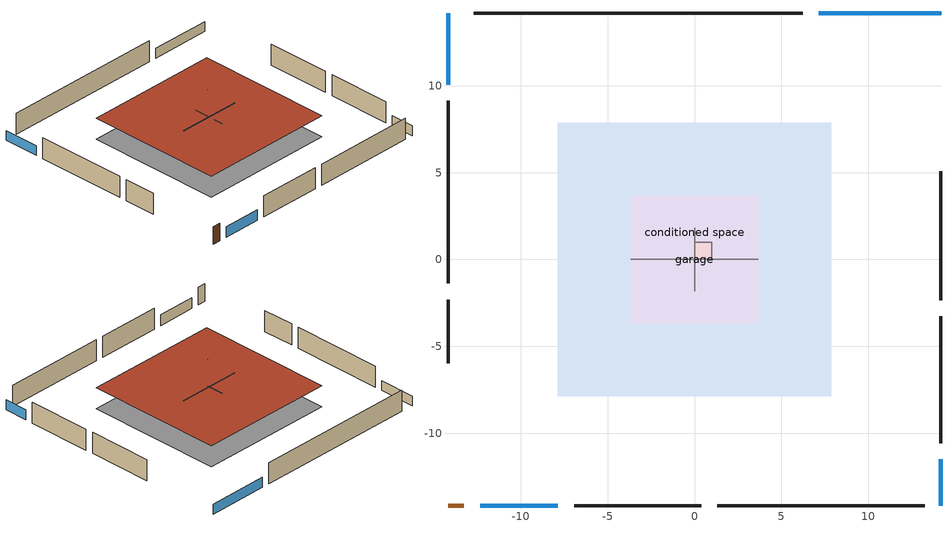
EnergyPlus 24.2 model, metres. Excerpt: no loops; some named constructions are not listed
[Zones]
conditioned space
 floor foundation (Slab2 construction): -7.89,-7.89 -7.89,7.89 7.89,7.89 7.89,-7.89 z0
 wall outside (AdiabaticWallConstruction 1): -14.19,-14.19 -13.28,-14.19 z0:2.03
 wall outside (AdiabaticWallConstruction): 14.19,14.19 7.16,14.19 z0:1.16; 14.19,-14.19 14.19,-11.51 z0:1.19; -12.35,-14.19 -7.86,-14.19 z0:1.22; -14.19,14.19 -14.19,10.07 z0:1.1
 wall outside (Wall3 construction): 6.23,14.19 -12.7,14.19 z0:2.44
 wall outside (Wall4 construction): 14.19,-2.34 14.19,5.07 z0:2.44
 wall outside (Wall7 construction): 1.31,-14.19 13.26,-14.19 z0:2.44
 wall outside (Wall8 construction): -14.19,9.14 -14.19,-1.38 z0:2.44
 wall to garage (Wall5 construction): -3.66,0 3.66,0 z0:2.44
 wall to garage (Wall6 construction): 0,-1.83 0,1.83 z0:2.44
 window (WindowConstruction): 14.19,14.19 7.16,14.19 z0:1.16
 window (WindowConstruction 1): 14.19,-14.19 14.19,-11.51 z0:1.19
 window (WindowConstruction 2): -12.35,-14.19 -7.86,-14.19 z0:1.22
 window (WindowConstruction 3): -14.19,14.19 -14.19,10.07 z0:1.1
 door (Door): -14.19,-14.19 -13.28,-14.19 z0:2.03
 roof outside (Roof2 construction): -7.89,7.89 -7.89,-7.89 7.89,-7.89 7.89,7.89 z2.44
furnace airloop ret air zone
 floor adiabatic (AdiabaticConst): 0,0 0,1 1,1 1,0 z0
 wall adiabatic (AdiabaticConst): 0,1 0,0 1,0 1,1 0,1 z0:1
 ceiling adiabatic (AdiabaticConst): 1,0 1,1 0,1 0,0 z1
garage
 floor foundation (Slab1 construction): -3.66,-3.66 -3.66,3.66 3.66,3.66 3.66,-3.66 z0
 wall outside (Wall1 construction): 14.19,-10.58 14.19,-3.27 z0:2.44
 wall outside (Wall2 construction): -6.93,-14.19 0.38,-14.19 z0:2.44
 wall outside (Wall9 construction): -14.19,-2.31 -14.19,-5.96 z0:2.44
 roof outside (Roof1 construction): -3.66,3.66 -3.66,-3.66 3.66,-3.66 3.66,3.66 z2.44
[Material] Roughness=Rough; Thermal Absorptance=0.9
Name | Thickness {m} | Conductivity {W/m-K} | Density {kg/m3} | Specific Heat {J/kg-K} | Solar Absorptance | Visible Absorptance
gypsum board | 0.0127 | 0.160291 | 801 | 837.4 | 0.6 | 0.6
osb sheathing 0.5 in. 2; osb sheathing 0.5 in. 3 | 0.0127 | 0.115458 | 512.64 | 1214.23 | 0.7 | 0.7
wall stud and cavity 2 | 0.1397 | 0.335416 | 139.0536 | 1170.24 | 0.7 | 0.7
[Construction]
Wall5 construction Reversed: gypsum board, wall stud and cavity 2, osb sheathing 0.5 in. 2
Wall6 construction Reversed: gypsum board, wall stud and cavity 2, osb sheathing 0.5 in. 3
[EnergyManagementSystem:Subroutine]
furnace_airloop_0_duct_subroutine: Set AH_MFR = furnace_airloop_AH_MFR / 1; If AH_MFR > 0; Set AH_Tout = furnace_airloop_AH_Tout; Set AH_Wout = furnace_airloop_AH_Wout; Set RA_T = furnace_airloop_RA_T; Set RA_W = furnace_airloop_Ra_W; Set Fan_RTF = furnace_airloop_Fan_RTF; Set DZ_T = furnace_airloop_0_DZ_T; Set DZ_W = furnace_airloop_0_DZ_W; Set AH_VFR = furnace_airloop_AH_VFR / 1; Set h_SA = (@HFnTdbW AH_Tout AH_Wout); Set h_RA = (@HFnTdbW RA_T RA_W); Set h_fg = (@HfgAirFnWTdb AH_Wout AH_Tout); Set h_DZ = (@HFnTdbW DZ_T DZ_W); Set air_cp = 1006.0; Set f_sup = 0.133; Set f_ret = 0.067; Set sup_lk_mfr = f_sup * AH_MFR; Set ret_lk_mfr = f_ret * AH_MFR; Set SupTotLkToCond = sup_lk_mfr*(h_RA - h_SA); Set SupLatLkToCond = sup_lk_mfr*h_fg*(RA_W-AH_Wout); Set SupSensLkToCond = SupTotLkToCond-SupLatLkToCond; Set supply_ua = 87.081; Set eTm = 0-((Fan_RTF/(AH_MFR*air_cp))*supply_ua); Set t_sup = DZ_T+((AH_Tout-DZ_T)*(@Exp eTm)); Set SupCondToCond = AH_MFR*air_cp*(t_sup-AH_Tout); Set SupCondToDZ = 0-SupCondToCond; Set return_ua = 14.126; Set eTm = 0-((Fan_RTF/(AH_MFR*air_cp))*return_ua); Set t_ret = DZ_T+((RA_T-DZ_T)*(@Exp eTm)); Set RetCondToRP = AH_MFR*air_cp*(t_ret-RA_T); Set RetCondToDZ = 0-RetCondToRP; Set RetLatLkToRP = 0; Set RetSensLkToRP = ret_lk_mfr*air_cp*(DZ_T-RA_T); Set SupTotLkToDZ = sup_lk_mfr*(h_SA-h_DZ); Set SupLatLkToDZ = sup_lk_mfr*h_fg*(AH_Wout-DZ_W); Set SupSensLkToDZ = SupTotLkToDZ-SupLatLkToDZ; Set FracOutsideToCond = 0.5; Set FracOutsideToDZ = 0.0; Set FracCondToOutside = 0.0; Set FracDZToOutside = 0.5; Set FracDZToCond = 0.5; Set FracCondToDZ = 0.0; Set lk_imbal_vfr = @ABS(f_sup - f_ret) * AH_VFR; Set ImbalLkCondToDZ = lk_imbal_vfr * FracCondToDZ; Set ImbalLkDZToCond = lk_imbal_vfr * FracDZToCond; Set ImbalLkOutsideToCond = lk_imbal_vfr * FracOutsideToCond; Set ImbalLkOutsideToDZ = lk_imbal_vfr * FracOutsideToDZ; Set ImbalLkCondToOutside = lk_imbal_vfr * FracCondToOutside; Set ImbalLkDZToOutside = lk_imbal_vfr * FracDZToOutside; Else; Set SupLatLkToCond = 0; Set SupSensLkToCond = 0; Set SupCondToCond = 0; Set RetCondToRP = 0; Set RetLatLkToRP = 0; Set RetSensLkToRP = 0; Set RetCondToDZ = 0; Set SupCondToDZ = 0; Set SupLatLkToDZ = 0; Set SupSensLkToDZ = 0; Set ImbalLkCondToDZ = 0; Set ImbalLkDZToCond = 0; Set ImbalLkOutsideToCond = 0; Set ImbalLkOutsideToDZ = 0; Set ImbalLkCondToOutside = 0; Set ImbalLkDZToOutside = 0; EndIf; Set furnace_airloop_0_SupLatLkToCond = SupLatLkToCond; Set furnace_airloop_0_SupSensLkToCond = SupSensLkToCond; Set furnace_airloop_0_SupCondToLv = SupCondToCond; Set furnace_airloop_0_RetCondToRP = RetCondToRP; Set furnace_airloop_0_RetLatLkToRP = RetLatLkToRP; Set furnace_airloop_0_RetSensLkToRP = RetSensLkToRP; Set furnace_airloop_0_RetCondToDZ = RetCondToDZ; Set furnace_airloop_0_SupCondToDZ = SupCondToDZ; Set furnace_airloop_0_SupLatLkToDZ = SupLatLkToDZ; Set furnace_airloop_0_SupSensLkToDZ = SupSensLkToDZ; Set furnace_airloop_0_ZoneMixCondToDZ = ImbalLkCondToDZ; Set furnace_airloop_0_ZoneMixDZToCond = ImbalLkDZToCond; Set furnace_airloop_0_DuctImbalLkSupFanEquivCond = ImbalLkCondToOutside; Set furnace_airloop_0_DuctImbalLkExhFanEquivCond = ImbalLkOutsideToCond; Set furnace_airloop_0_DuctImbalLkSupFanEquivDZ = ImbalLkDZToOutside; Set furnace_airloop_0_DuctImbalLkExhFanEquivDZ = ImbalLkOutsideToDZ
[EnergyManagementSystem:OutputVariable]
Name | EMS Variable | Type of Data in Variable | Update Frequency | EMS Program or Subroutine | Units
furnace supply fan disaggregate htg primary | furnace_supply_fan_primary_htg | Summed | SystemTimestep | furnace_supply_fan_disaggregate_program | J
room ac supply fan disaggregate clg | room_ac_supply_fan_clg | Summed | SystemTimestep | room_ac_supply_fan_disaggregate_program | J
loads_htg_tot_peakload_outvar; loads_htg_tot_annual_outvar; loads_htg_tot_timeseries_outvar | loads_htg_tot | Summed | ZoneTimestep | total_loads_program | J
loads_clg_tot_peakload_outvar; loads_clg_tot_annual_outvar; loads_clg_tot_timeseries_outvar | loads_clg_tot | Summed | ZoneTimestep | total_loads_program | J
htg_unmet_hours_annual_outvar; htg_unmet_hours_timeseries_outvar | htg_unmet_hours | Summed | ZoneTimestep | unmet_hours_program | hr
clg_unmet_hours_annual_outvar; clg_unmet_hours_timeseries_outvar | clg_unmet_hours | Summed | ZoneTimestep | unmet_hours_program | hr
loads_htg_roofs_annual_outvar; loads_htg_roofs_timeseries_outvar | loads_htg_roofs | Summed | ZoneTimestep | component_loads_program | J
loads_htg_ceilings_annual_outvar; loads_htg_ceilings_timeseries_outvar | loads_htg_ceilings | Summed | ZoneTimestep | component_loads_program | J
loads_htg_walls_annual_outvar; loads_htg_walls_timeseries_outvar | loads_htg_walls | Summed | ZoneTimestep | component_loads_program | J
loads_htg_rim_joists_annual_outvar; loads_htg_rim_joists_timeseries_outvar | loads_htg_rim_joists | Summed | ZoneTimestep | component_loads_program | J
loads_htg_foundation_walls_annual_outvar; loads_htg_foundation_walls_timeseries_outvar | loads_htg_foundation_walls | Summed | ZoneTimestep | component_loads_program | J
loads_htg_doors_annual_outvar; loads_htg_doors_timeseries_outvar | loads_htg_doors | Summed | ZoneTimestep | component_loads_program | J
loads_htg_windows_conduction_annual_outvar; loads_htg_windows_conduction_timeseries_outvar | loads_htg_windows_conduction | Summed | ZoneTimestep | component_loads_program | J
loads_htg_windows_solar_annual_outvar; loads_htg_windows_solar_timeseries_outvar | loads_htg_windows_solar | Summed | ZoneTimestep | component_loads_program | J
loads_htg_skylights_conduction_annual_outvar; loads_htg_skylights_conduction_timeseries_outvar | loads_htg_skylights_conduction | Summed | ZoneTimestep | component_loads_program | J
loads_htg_skylights_solar_annual_outvar; loads_htg_skylights_solar_timeseries_outvar | loads_htg_skylights_solar | Summed | ZoneTimestep | component_loads_program | J
loads_htg_floors_annual_outvar; loads_htg_floors_timeseries_outvar | loads_htg_floors | Summed | ZoneTimestep | component_loads_program | J
loads_htg_slabs_annual_outvar; loads_htg_slabs_timeseries_outvar | loads_htg_slabs | Summed | ZoneTimestep | component_loads_program | J
loads_htg_internal_mass_annual_outvar; loads_htg_internal_mass_timeseries_outvar | loads_htg_internal_mass | Summed | ZoneTimestep | component_loads_program | J
loads_htg_infil_annual_outvar; loads_htg_infil_timeseries_outvar | loads_htg_infil | Summed | ZoneTimestep | component_loads_program | J
loads_htg_natvent_annual_outvar; loads_htg_natvent_timeseries_outvar | loads_htg_natvent | Summed | ZoneTimestep | component_loads_program | J
loads_htg_mechvent_annual_outvar; loads_htg_mechvent_timeseries_outvar | loads_htg_mechvent | Summed | ZoneTimestep | component_loads_program | J
loads_htg_whf_annual_outvar; loads_htg_whf_timeseries_outvar | loads_htg_whf | Summed | ZoneTimestep | component_loads_program | J
loads_htg_ducts_annual_outvar; loads_htg_ducts_timeseries_outvar | loads_htg_ducts | Summed | ZoneTimestep | component_loads_program | J
loads_htg_intgains_annual_outvar; loads_htg_intgains_timeseries_outvar | loads_htg_intgains | Summed | ZoneTimestep | component_loads_program | J
loads_htg_lighting_annual_outvar; loads_htg_lighting_timeseries_outvar | loads_htg_lighting | Summed | ZoneTimestep | component_loads_program | J
loads_clg_roofs_annual_outvar; loads_clg_roofs_timeseries_outvar | loads_clg_roofs | Summed | ZoneTimestep | component_loads_program | J
loads_clg_ceilings_annual_outvar; loads_clg_ceilings_timeseries_outvar | loads_clg_ceilings | Summed | ZoneTimestep | component_loads_program | J
loads_clg_walls_annual_outvar; loads_clg_walls_timeseries_outvar | loads_clg_walls | Summed | ZoneTimestep | component_loads_program | J
loads_clg_rim_joists_annual_outvar; loads_clg_rim_joists_timeseries_outvar | loads_clg_rim_joists | Summed | ZoneTimestep | component_loads_program | J
loads_clg_foundation_walls_annual_outvar; loads_clg_foundation_walls_timeseries_outvar | loads_clg_foundation_walls | Summed | ZoneTimestep | component_loads_program | J
loads_clg_doors_annual_outvar; loads_clg_doors_timeseries_outvar | loads_clg_doors | Summed | ZoneTimestep | component_loads_program | J
loads_clg_windows_conduction_annual_outvar; loads_clg_windows_conduction_timeseries_outvar | loads_clg_windows_conduction | Summed | ZoneTimestep | component_loads_program | J
loads_clg_windows_solar_annual_outvar; loads_clg_windows_solar_timeseries_outvar | loads_clg_windows_solar | Summed | ZoneTimestep | component_loads_program | J
loads_clg_skylights_conduction_annual_outvar; loads_clg_skylights_conduction_timeseries_outvar | loads_clg_skylights_conduction | Summed | ZoneTimestep | component_loads_program | J
loads_clg_skylights_solar_annual_outvar; loads_clg_skylights_solar_timeseries_outvar | loads_clg_skylights_solar | Summed | ZoneTimestep | component_loads_program | J
loads_clg_floors_annual_outvar; loads_clg_floors_timeseries_outvar | loads_clg_floors | Summed | ZoneTimestep | component_loads_program | J
loads_clg_slabs_annual_outvar; loads_clg_slabs_timeseries_outvar | loads_clg_slabs | Summed | ZoneTimestep | component_loads_program | J
loads_clg_internal_mass_annual_outvar; loads_clg_internal_mass_timeseries_outvar | loads_clg_internal_mass | Summed | ZoneTimestep | component_loads_program | J
loads_clg_infil_annual_outvar; loads_clg_infil_timeseries_outvar | loads_clg_infil | Summed | ZoneTimestep | component_loads_program | J
loads_clg_natvent_annual_outvar; loads_clg_natvent_timeseries_outvar | loads_clg_natvent | Summed | ZoneTimestep | component_loads_program | J
loads_clg_mechvent_annual_outvar; loads_clg_mechvent_timeseries_outvar | loads_clg_mechvent | Summed | ZoneTimestep | component_loads_program | J
loads_clg_whf_annual_outvar; loads_clg_whf_timeseries_outvar | loads_clg_whf | Summed | ZoneTimestep | component_loads_program | J
loads_clg_ducts_annual_outvar; loads_clg_ducts_timeseries_outvar | loads_clg_ducts | Summed | ZoneTimestep | component_loads_program | J
loads_clg_intgains_annual_outvar; loads_clg_intgains_timeseries_outvar | loads_clg_intgains | Summed | ZoneTimestep | component_loads_program | J
loads_clg_lighting_annual_outvar; loads_clg_lighting_timeseries_outvar | loads_clg_lighting | Summed | ZoneTimestep | component_loads_program | J
total_infil_flow_rate_timeseries_outvar | total_infil_flow_rate | Averaged | ZoneTimestep | total_airflows_program | m^3/s
total_mechvent_flow_rate_timeseries_outvar | total_mechvent_flow_rate | Averaged | ZoneTimestep | total_airflows_program | m^3/s
total_natvent_flow_rate_timeseries_outvar | total_natvent_flow_rate | Averaged | ZoneTimestep | total_airflows_program | m^3/s
total_whf_flow_rate_timeseries_outvar | total_whf_flow_rate | Averaged | ZoneTimestep | total_airflows_program | m^3/s
[Schedule:Day:Interval]
cooling season schedule day; cooling season schedule day 2; cooling season schedule default day; natural vent schedule default day: No, 24:00, 0
cooling season schedule day 1; natural vent schedule day: No, 24:00, 1
[Schedule:Week:Daily]
cooling season schedule Week Rule - Jan1-May26: cooling season schedule day, cooling season schedule day, cooling season schedule day, cooling season schedule day, cooling season schedule day, cooling season schedule day, cooling season schedule day, cooling season schedule default day, cooling season schedule default day, cooling season schedule default day, cooling season schedule default day, cooling season schedule default day
cooling season schedule Week Rule - May27-Jun2: cooling season schedule day, cooling season schedule day, cooling season schedule day, cooling season schedule day, cooling season schedule day, cooling season schedule day 1, cooling season schedule day 1, cooling season schedule default day, cooling season schedule default day, cooling season schedule default day, cooling season schedule default day, cooling season schedule default day
cooling season schedule Week Rule - Jun3-Sep29: cooling season schedule day 1, cooling season schedule day 1, cooling season schedule day 1, cooling season schedule day 1, cooling season schedule day 1, cooling season schedule day 1, cooling season schedule day 1, cooling season schedule default day, cooling season schedule default day, cooling season schedule default day, cooling season schedule default day, cooling season schedule default day
cooling season schedule Week Rule - Sep30-Oct6: cooling season schedule day 1, cooling season schedule day 2, cooling season schedule day 2, cooling season schedule day 2, cooling season schedule day 2, cooling season schedule day 2, cooling season schedule day 2, cooling season schedule default day, cooling season schedule default day, cooling season schedule default day, cooling season schedule default day, cooling season schedule default day
cooling season schedule Week Rule - Oct7-Dec31: cooling season schedule day 2, cooling season schedule day 2, cooling season schedule day 2, cooling season schedule day 2, cooling season schedule day 2, cooling season schedule day 2, cooling season schedule day 2, cooling season schedule default day, cooling season schedule default day, cooling season schedule default day, cooling season schedule default day, cooling season schedule default day
natural vent schedule Week Rule - Jan1-Jan6: natural vent schedule day, natural vent schedule day, natural vent schedule default day, natural vent schedule day, natural vent schedule default day, natural vent schedule day, natural vent schedule default day, natural vent schedule default day, natural vent schedule default day, natural vent schedule default day, natural vent schedule default day, natural vent schedule default day
natural vent schedule Week Rule - Jan7-Dec31: natural vent schedule default day, natural vent schedule day, natural vent schedule default day, natural vent schedule day, natural vent schedule default day, natural vent schedule day, natural vent schedule default day, natural vent schedule default day, natural vent schedule default day, natural vent schedule default day, natural vent schedule default day, natural vent schedule default day
[Schedule:Year]
cooling season schedule: cooling season schedule Week Rule - Jan1-May26, 1, 1, 5, 26, cooling season schedule Week Rule - May27-Jun2, 5, 27, 6, 2, cooling season schedule Week Rule - Jun3-Sep29, 6, 3, 9, 29, cooling season schedule Week Rule - Sep30-Oct6, 9, 30, 10, 6, cooling season schedule Week Rule - Oct7-Dec31, 10, 7, 12, 31
natural vent schedule: natural vent schedule Week Rule - Jan1-Jan6, 1, 1, 1, 6, natural vent schedule Week Rule - Jan7-Dec31, 1, 7, 12, 31
[Schedule:File]
hot_water_dishwasher: File=in.schedules.csv; Column Number=7; Rows to Skip at Top=1; Number of Hours of Data=8760; Column Separator=Comma; Interpolate to Timestep=Yes; Minutes per Item=15; Adjust Schedule for Daylight Savings=Yes
